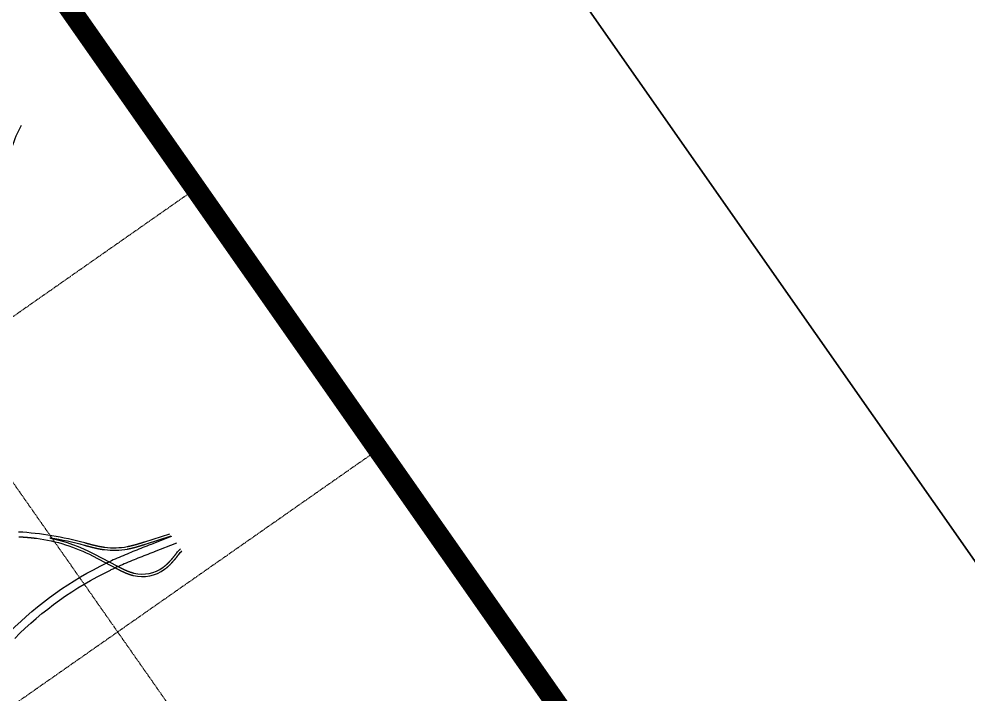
# Model space of a CAD drawing. Header units: millimetres. Extents: x 152904052 to 153933663, y 538271515 to 539240469.
# Drawn here: x 153610949 to 153655708, y 539144196 to 539176006 of the extents above; entities that cross this region are included whole.
import ezdxf

# ---------------------------------------------------------------- set-up
doc = ezdxf.new("R2010")
doc.units = ezdxf.units.MM
doc.linetypes.add('HIDDEN', pattern=[5.08, 2.54, -2.54])
doc.layers.add('BORD', color=7, linetype='Continuous')
doc.layers.add('e-wire', color=4, linetype='Continuous')

# ---------------------------------------------------------------- blocks, each defined once
blk = doc.blocks.new('SHEET')
at = {"layer": 'e-wire', "color": 1, "true_color": 0xff0000}
blk.add_lwpolyline([(0, 0), (841, 0), (841, -594), (0, -594)], close=True, dxfattribs=at)

msp = doc.modelspace()

# ---------------------------------------------------------------- linework, layer by layer
at = {"layer": 'BORD', "color": 8, "linetype": 'HIDDEN', "ltscale": 5}
for p, q in [((153589782.8, 539183984), (153641404.7, 539110260.3)), ((153496404.5, 539081976.6), (153619277.3, 539168013)), ((153505008.2, 539069689.3), (153627881, 539155725.8))]:
    msp.add_line(p, q, dxfattribs=at)
at = {"layer": 'BORD'}
msp.add_lwpolyline([(153244756.3, 538271514.8), (153933663.1, 538753892.5), (153592958.7, 539240468.9), (152904051.9, 538758091.1)], close=True, dxfattribs=at)
for points, const_width in [([(153253763.5, 538302237.2), (152936002.2, 538756047.4), (153588047.2, 539212614.3), (153905808.6, 538758804)], 1000), ([(153479197.2, 539106551.1), (153602070.1, 539192587.6), (153653691.9, 539118863.9), (153530819.1, 539032827.5)], 100)]:
    msp.add_lwpolyline(points, close=True, dxfattribs=dict(at, const_width=const_width))
at = {"layer": 'BORD', "color": 137, "ltscale": 20, "flags": 128}
msp.add_lwpolyline([(153611046.2, 539170986.7, 0.0935295), (153610368.7, 539168867.1)], format="xyb", dxfattribs=at)
at = {"layer": 'BORD', "color": 137, "ltscale": 20}
for points in [[(153610925.3, 539151843.9, -0.0524567), (153614043.1, 539151328.4), (153614052.8, 539151325.7), (153614062.4, 539151323.1), (153614072, 539151320.4), (153614081.7, 539151317.8), (153614091.3, 539151315.1), (153614100.9, 539151312.5), (153614110.5, 539151309.8), (153614120.2, 539151307.2), (153614129.8, 539151304.5), (153614139.4, 539151301.9), (153614149, 539151299.3), (153614158.6, 539151296.7), (153614168.2, 539151294), (153614177.8, 539151291.4), (153614187.5, 539151288.8), (153614197.1, 539151286.2), (153614206.7, 539151283.6), (153614216.3, 539151281), (153614225.9, 539151278.4), (153614235.5, 539151275.8), (153614245.1, 539151273.2), (153614254.7, 539151270.7), (153614264.3, 539151268.1), (153614273.9, 539151265.5), (153614283.4, 539151263), (153614293, 539151260.4), (153614302.6, 539151257.9), (153614312.2, 539151255.4), (153614321.8, 539151252.8), (153614331.4, 539151250.3), (153614341, 539151247.8), (153614350.6, 539151245.3), (153614360.2, 539151242.9), (153614369.8, 539151240.4), (153614379.3, 539151237.9), (153614388.9, 539151235.5), (153614398.5, 539151233), (153614408.1, 539151230.6), (153614417.7, 539151228.2), (153614427.3, 539151225.8), (153614436.9, 539151223.4), (153614446.4, 539151221), (153614456, 539151218.6), (153614465.6, 539151216.3), (153614475.2, 539151213.9), (153614484.8, 539151211.6), (153614494.4, 539151209.3), (153614504, 539151207), (153614513.5, 539151204.7), (153614523.1, 539151202.4), (153614532.7, 539151200.1), (153614542.3, 539151197.9), (153614551.9, 539151195.6), (153614561.5, 539151193.4), (153614571.1, 539151191.2), (153614580.7, 539151189), (153614590.3, 539151186.9), (153614599.9, 539151184.7), (153614609.4, 539151182.6), (153614619, 539151180.5), (153614628.6, 539151178.4), (153614638.2, 539151176.3), (153614647.8, 539151174.2), (153614657.4, 539151172.2), (153614667, 539151170.1), (153614676.6, 539151168.1), (153614686.2, 539151166.1), (153614695.8, 539151164.1), (153614705.4, 539151162.2), (153614715, 539151160.3), (153614724.6, 539151158.3), (153614734.2, 539151156.4), (153614743.8, 539151154.6), (153614753.4, 539151152.7), (153614763, 539151150.9), (153614772.6, 539151149.1), (153614782.3, 539151147.3), (153614791.9, 539151145.5), (153614801.5, 539151143.8), (153614811.1, 539151142.1), (153614820.7, 539151140.4), (153614830.3, 539151138.7), (153614839.9, 539151137), (153614849.5, 539151135.4), (153614859.2, 539151133.8), (153614868.8, 539151132.2), (153614878.4, 539151130.7), (153614888, 539151129.1), (153614897.6, 539151127.6), (153614907.3, 539151126.1), (153614916.9, 539151124.7), (153614926.5, 539151123.3), (153614936.1, 539151121.9), (153614945.8, 539151120.5), (153614955.4, 539151119.1), (153614965, 539151117.8), (153614974.6, 539151116.5), (153614984.3, 539151115.2), (153614991.3, 539151114.3, 0.0781151), (153616046.2, 539151144.2), (153616050.9, 539151145.1), (153616060.5, 539151146.9), (153616070, 539151148.7), (153616079.6, 539151150.6), (153616089.1, 539151152.4), (153616098.7, 539151154.4), (153616108.2, 539151156.3), (153616117.7, 539151158.3), (153616127.3, 539151160.3), (153616136.8, 539151162.3), (153616146.3, 539151164.3), (153616155.8, 539151166.4), (153616165.3, 539151168.5), (153616174.9, 539151170.6), (153616184.4, 539151172.7), (153616193.9, 539151174.9), (153616203.4, 539151177.1), (153616212.9, 539151179.3), (153616222.4, 539151181.5), (153616231.9, 539151183.8), (153616241.5, 539151186), (153616251, 539151188.3), (153616260.5, 539151190.7), (153616270, 539151193), (153616279.5, 539151195.3), (153616289, 539151197.7), (153616298.5, 539151200.1), (153616308, 539151202.5), (153616317.5, 539151205), (153616326.9, 539151207.4), (153616336.4, 539151209.9), (153616345.9, 539151212.4), (153616355.4, 539151214.9), (153616364.9, 539151217.5), (153616374.4, 539151220), (153616383.9, 539151222.6), (153616393.4, 539151225.2), (153616402.8, 539151227.8), (153616412.3, 539151230.4), (153616421.8, 539151233), (153616431.3, 539151235.6), (153616440.8, 539151238.3), (153616450.2, 539151241), (153616459.7, 539151243.7), (153616469.2, 539151246.4), (153616478.7, 539151249.1), (153616488.1, 539151251.8), (153616497.6, 539151254.6), (153616507.1, 539151257.4), (153616516.6, 539151260.1), (153616526, 539151262.9), (153616535.5, 539151265.7), (153616545, 539151268.5), (153616554.4, 539151271.4), (153616563.9, 539151274.2), (153616573.4, 539151277), (153616582.9, 539151279.9), (153616592.3, 539151282.8), (153616601.8, 539151285.6), (153616611.3, 539151288.5), (153616620.8, 539151291.4), (153616630.2, 539151294.3), (153616639.7, 539151297.3), (153616649.2, 539151300.2), (153616658.7, 539151303.1), (153616668.1, 539151306.1), (153616677.6, 539151309), (153616687.1, 539151312), (153616696.6, 539151314.9), (153616706.1, 539151317.9), (153616715.6, 539151320.9), (153616725, 539151323.9), (153616734.5, 539151326.9), (153616744, 539151329.8), (153616753.5, 539151332.8), (153616763, 539151335.9), (153616772.5, 539151338.9), (153616782, 539151341.9), (153616791.5, 539151344.9), (153616801, 539151347.9), (153616810.5, 539151351), (153616820, 539151354), (153616829.5, 539151357), (153616839, 539151360), (153616848.6, 539151363.1), (153616858.1, 539151366.1), (153616867.6, 539151369.2), (153616877.1, 539151372.2), (153618055.5, 539151748.6)], [(153610945.4, 539151607.9), (153610955.3, 539151607.3), (153610965.2, 539151606.6), (153610975.2, 539151606), (153610985.1, 539151605.4), (153610995.1, 539151604.7), (153611005, 539151604.1), (153611015, 539151603.4), (153611024.9, 539151602.7), (153611034.8, 539151602.1), (153611044.8, 539151601.4), (153611054.7, 539151600.7), (153611064.6, 539151600.1), (153611074.6, 539151599.4), (153611084.5, 539151598.7), (153611094.4, 539151598), (153611104.3, 539151597.3), (153611114.3, 539151596.6), (153611124.2, 539151595.9), (153611134.1, 539151595.2), (153611144, 539151594.5), (153611154, 539151593.8), (153611163.9, 539151593.1), (153611173.8, 539151592.4), (153611183.7, 539151591.6), (153611193.6, 539151590.9), (153611203.5, 539151590.1), (153611213.4, 539151589.4), (153611223.3, 539151588.6), (153611233.3, 539151587.9), (153611243.2, 539151587.1), (153611253.1, 539151586.3), (153611263, 539151585.5), (153611272.9, 539151584.8), (153611282.8, 539151584), (153611292.7, 539151583.2), (153611302.6, 539151582.4), (153611312.5, 539151581.5), (153611322.3, 539151580.7), (153611332.2, 539151579.9), (153611342.1, 539151579.1), (153611352, 539151578.2), (153611361.9, 539151577.4), (153611371.8, 539151576.5), (153611381.7, 539151575.6), (153611391.5, 539151574.8), (153611401.4, 539151573.9), (153611411.3, 539151573), (153611421.2, 539151572.1), (153611431, 539151571.2), (153611440.9, 539151570.3), (153611450.8, 539151569.3), (153611460.6, 539151568.4), (153611470.5, 539151567.5), (153611480.4, 539151566.5), (153611490.2, 539151565.6), (153611500.1, 539151564.6), (153611509.9, 539151563.6), (153611519.8, 539151562.6), (153611529.6, 539151561.6), (153611539.5, 539151560.6), (153611549.3, 539151559.6), (153611559.2, 539151558.6), (153611569, 539151557.6), (153611578.9, 539151556.5), (153611588.7, 539151555.5), (153611598.5, 539151554.4), (153611608.4, 539151553.3), (153611618.2, 539151552.3), (153611628, 539151551.2), (153611637.9, 539151550.1), (153611647.7, 539151548.9), (153611657.5, 539151547.8), (153611667.3, 539151546.7), (153611677.2, 539151545.5), (153611687, 539151544.4), (153611696.8, 539151543.2), (153611706.6, 539151542), (153611716.4, 539151540.8), (153611726.2, 539151539.6), (153611736, 539151538.4), (153611745.8, 539151537.2), (153611755.6, 539151536), (153611765.4, 539151534.7), (153611775.2, 539151533.4), (153611780.1, 539151532.8, -0.0882944), (153614419.8, 539150700.3), (153615536.7, 539150116.5), (153615545.6, 539150111.9), (153615554.4, 539150107.3), (153615563.3, 539150102.6), (153615572.2, 539150098), (153615581.1, 539150093.3), (153615590, 539150088.7), (153615598.9, 539150084.1), (153615607.9, 539150079.4), (153615616.8, 539150074.8), (153615625.7, 539150070.2), (153615634.6, 539150065.5), (153615643.6, 539150060.9), (153615652.6, 539150056.3), (153615661.5, 539150051.6), (153615670.5, 539150047), (153615679.5, 539150042.4), (153615688.5, 539150037.8), (153615697.6, 539150033.2), (153615706.6, 539150028.6), (153615715.6, 539150024.1), (153615724.7, 539150019.5), (153615733.8, 539150014.9), (153615742.8, 539150010.4), (153615751.9, 539150005.9), (153615761.1, 539150001.3), (153615770.2, 539149996.8), (153615779.3, 539149992.3), (153615788.5, 539149987.8), (153615797.7, 539149983.4), (153615806.8, 539149978.9), (153615816, 539149974.5), (153615825.3, 539149970.1), (153615834.5, 539149965.7), (153615843.7, 539149961.3), (153615853, 539149956.9), (153615862.3, 539149952.6), (153615871.6, 539149948.2), (153615880.9, 539149943.9), (153615890.3, 539149939.6), (153615899.6, 539149935.4), (153615909, 539149931.1), (153615918.4, 539149926.9), (153615927.8, 539149922.7), (153615937.2, 539149918.6), (153615946.7, 539149914.4), (153615956.1, 539149910.3), (153615965.6, 539149906.2), (153615975.1, 539149902.2), (153615984.7, 539149898.2), (153615994.2, 539149894.2), (153616003.8, 539149890.2), (153616013.4, 539149886.3), (153616023, 539149882.3), (153616032.6, 539149878.5), (153616042.2, 539149874.6), (153616051.9, 539149870.8), (153616061.6, 539149867.1), (153616071.3, 539149863.3), (153616081.1, 539149859.6), (153616090.8, 539149856), (153616100.6, 539149852.4), (153616110.4, 539149848.8), (153616120.2, 539149845.2), (153616130.1, 539149841.7), (153616139.9, 539149838.3), (153616149.8, 539149834.9), (153616159.7, 539149831.5), (153616169.7, 539149828.2), (153616179.6, 539149824.9), (153616189.6, 539149821.6), (153616199.6, 539149818.4), (153616209.6, 539149815.3), (153616219.7, 539149812.2), (153616229.8, 539149809.1), (153616239.8, 539149806.1), (153616250, 539149803.2), (153616260.1, 539149800.3), (153616270.3, 539149797.5), (153616280.4, 539149794.7), (153616290.6, 539149791.9), (153616300.9, 539149789.2), (153616311.1, 539149786.6), (153616321.4, 539149784), (153616331.6, 539149781.5), (153616338.8, 539149779.8, 0.2181468), (153617810.8, 539150073.6), (153617817.6, 539150078.6), (153617826.1, 539150084.8), (153617834.6, 539150091.2), (153617843, 539150097.5), (153617851.5, 539150103.9), (153617859.8, 539150110.4), (153617868.2, 539150116.9), (153617876.4, 539150123.4), (153617884.7, 539150130), (153617892.9, 539150136.6), (153617901.1, 539150143.3), (153617909.2, 539150150), (153617917.3, 539150156.7), (153617925.3, 539150163.5), (153617933.3, 539150170.3), (153617941.3, 539150177.1), (153617949.2, 539150184), (153617957.1, 539150190.9), (153617965, 539150197.8), (153617972.8, 539150204.8), (153617980.6, 539150211.8), (153617988.3, 539150218.8), (153617996, 539150225.9), (153618003.7, 539150233), (153618011.3, 539150240.1), (153618018.9, 539150247.3), (153618026.5, 539150254.5), (153618034, 539150261.7), (153618041.5, 539150268.9), (153618049, 539150276.2), (153618056.4, 539150283.5), (153618063.8, 539150290.8), (153618071.2, 539150298.1), (153618078.5, 539150305.5), (153618085.8, 539150312.9), (153618093.1, 539150320.3), (153618100.3, 539150327.7), (153618107.5, 539150335.1), (153618114.7, 539150342.6), (153618121.8, 539150350.1), (153618128.9, 539150357.6), (153618136, 539150365.1), (153618143, 539150372.7), (153618150.1, 539150380.3), (153618157.1, 539150387.8), (153618164, 539150395.4), (153618171, 539150403), (153618177.9, 539150410.7), (153618184.8, 539150418.3), (153618191.6, 539150426), (153618198.5, 539150433.7), (153618205.3, 539150441.3), (153618212.1, 539150449.1), (153618218.8, 539150456.8), (153618225.6, 539150464.5), (153618232.3, 539150472.2), (153618239, 539150480), (153618245.7, 539150487.7), (153618252.3, 539150495.5), (153618258.9, 539150503.3), (153618265.5, 539150511.1), (153618272.1, 539150518.9), (153618278.7, 539150526.7), (153618285.3, 539150534.5), (153618291.8, 539150542.3), (153618298.3, 539150550.1), (153618304.8, 539150558), (153618311.3, 539150565.8), (153618317.7, 539150573.7), (153618324.2, 539150581.5), (153618330.6, 539150589.4), (153618337, 539150597.2), (153618343.4, 539150605.1), (153618349.8, 539150613), (153618356.2, 539150620.8), (153618362.5, 539150628.7), (153618368.9, 539150636.6), (153618375.2, 539150644.5), (153618381.5, 539150652.3), (153618387.8, 539150660.2), (153618394.1, 539150668.1), (153618400.4, 539150676), (153618406.7, 539150683.9), (153618413, 539150691.8), (153618419.2, 539150699.6), (153618425.5, 539150707.5), (153618431.7, 539150715.4), (153618437.9, 539150723.3), (153618444.1, 539150731.1), (153618450.4, 539150739), (153618456.6, 539150746.8), (153618462.8, 539150754.7), (153618469, 539150762.6), (153618475.2, 539150770.4, -0.0165418), (153618620.2, 539150942.1, -0.0165418)], [(153612429.3, 539151540.3, -0.9640912), (153612432.8, 539151560, -0.026987), (153614012.1, 539151215.6), (153614021.7, 539151212.9), (153614031.3, 539151210.3), (153614041, 539151207.6), (153614050.6, 539151205), (153614060.3, 539151202.3), (153614069.9, 539151199.6), (153614079.6, 539151197), (153614089.2, 539151194.4), (153614098.9, 539151191.7), (153614108.5, 539151189.1), (153614118.2, 539151186.4), (153614127.8, 539151183.8), (153614137.5, 539151181.2), (153614147.1, 539151178.5), (153614156.8, 539151175.9), (153614166.4, 539151173.3), (153614176.1, 539151170.7), (153614185.7, 539151168), (153614195.4, 539151165.4), (153614205.1, 539151162.8), (153614214.7, 539151160.2), (153614224.4, 539151157.6), (153614234.1, 539151155), (153614243.7, 539151152.5), (153614253.4, 539151149.9), (153614263.1, 539151147.3), (153614272.8, 539151144.8), (153614282.5, 539151142.2), (153614292.1, 539151139.7), (153614301.8, 539151137.1), (153614311.5, 539151134.6), (153614321.2, 539151132.1), (153614330.9, 539151129.6), (153614340.6, 539151127.1), (153614350.3, 539151124.6), (153614360, 539151122.1), (153614369.7, 539151119.6), (153614379.4, 539151117.2), (153614389.1, 539151114.7), (153614398.8, 539151112.3), (153614408.6, 539151109.8), (153614418.3, 539151107.4), (153614428, 539151105), (153614437.7, 539151102.6), (153614447.5, 539151100.2), (153614457.2, 539151097.9), (153614466.9, 539151095.5), (153614476.7, 539151093.2), (153614486.4, 539151090.8), (153614496.2, 539151088.5), (153614505.9, 539151086.2), (153614515.7, 539151083.9), (153614525.5, 539151081.7), (153614535.2, 539151079.4), (153614545, 539151077.2), (153614554.8, 539151074.9), (153614564.5, 539151072.7), (153614574.3, 539151070.5), (153614584.1, 539151068.3), (153614593.9, 539151066.2), (153614603.7, 539151064), (153614613.5, 539151061.9), (153614623.3, 539151059.8), (153614633.1, 539151057.7), (153614642.9, 539151055.6), (153614652.7, 539151053.6), (153614662.6, 539151051.5), (153614672.4, 539151049.5), (153614682.2, 539151047.5), (153614692, 539151045.5), (153614701.9, 539151043.6), (153614711.7, 539151041.6), (153614721.6, 539151039.7), (153614731.4, 539151037.8), (153614741.3, 539151035.9), (153614751.1, 539151034.1), (153614761, 539151032.2), (153614770.9, 539151030.4), (153614780.7, 539151028.6), (153614790.6, 539151026.9), (153614800.5, 539151025.1), (153614810.4, 539151023.4), (153614820.3, 539151021.7), (153614830.2, 539151020), (153614840.1, 539151018.4), (153614850, 539151016.7), (153614859.9, 539151015.1), (153614869.8, 539151013.6), (153614879.7, 539151012), (153614889.6, 539151010.5), (153614899.6, 539151009), (153614909.5, 539151007.5), (153614919.4, 539151006.1), (153614929.4, 539151004.6), (153614939.3, 539151003.2), (153614949.3, 539151001.9), (153614959.2, 539151000.5), (153614969.2, 539150999.2), (153614976.3, 539150998.3, 0.0781216), (153616067.6, 539151029.1), (153616072.6, 539151030.1), (153616082.4, 539151031.9), (153616092.3, 539151033.8), (153616102.2, 539151035.8), (153616112, 539151037.7), (153616121.9, 539151039.7), (153616131.7, 539151041.7), (153616141.5, 539151043.7), (153616151.4, 539151045.8), (153616161.2, 539151047.8), (153616171, 539151049.9), (153616180.8, 539151052.1), (153616190.6, 539151054.2), (153616200.4, 539151056.4), (153616210.2, 539151058.6), (153616220, 539151060.8), (153616229.8, 539151063.1), (153616239.5, 539151065.3), (153616249.3, 539151067.6), (153616259.1, 539151069.9), (153616268.8, 539151072.3), (153616278.6, 539151074.6), (153616288.3, 539151077), (153616298.1, 539151079.4), (153616307.8, 539151081.8), (153616317.5, 539151084.3), (153616327.2, 539151086.7), (153616337, 539151089.2), (153616346.7, 539151091.7), (153616356.4, 539151094.2), (153616366.1, 539151096.7), (153616375.8, 539151099.3), (153616385.5, 539151101.9), (153616395.2, 539151104.4), (153616404.9, 539151107), (153616414.5, 539151109.7), (153616424.2, 539151112.3), (153616433.9, 539151114.9), (153616443.5, 539151117.6), (153616453.2, 539151120.3), (153616462.8, 539151123), (153616472.5, 539151125.7), (153616482.1, 539151128.4), (153616491.8, 539151131.2), (153616501.4, 539151133.9), (153616511, 539151136.7), (153616520.7, 539151139.5), (153616530.3, 539151142.3), (153616539.9, 539151145.1), (153616549.5, 539151147.9), (153616559.1, 539151150.7), (153616568.7, 539151153.5), (153616578.3, 539151156.4), (153616587.9, 539151159.3), (153616597.5, 539151162.1), (153616607.1, 539151165), (153616616.7, 539151167.9), (153616626.3, 539151170.8), (153616635.9, 539151173.7), (153616645.5, 539151176.6), (153616655, 539151179.6), (153616664.6, 539151182.5), (153616674.2, 539151185.4), (153616683.7, 539151188.4), (153616693.3, 539151191.4), (153616702.9, 539151194.3), (153616712.4, 539151197.3), (153616722, 539151200.3), (153616731.5, 539151203.3), (153616741.1, 539151206.3), (153616750.6, 539151209.3), (153616760.2, 539151212.3), (153616769.7, 539151215.3), (153616779.3, 539151218.3), (153616788.8, 539151221.3), (153616798.4, 539151224.3), (153616807.9, 539151227.3), (153616817.4, 539151230.4), (153616827, 539151233.4), (153616836.5, 539151236.4), (153616846, 539151239.5), (153616855.6, 539151242.5), (153616865.1, 539151245.5), (153616874.6, 539151248.6), (153616884.1, 539151251.6), (153616893.7, 539151254.7), (153616903.2, 539151257.7), (153616912.7, 539151260.8), (153618125.8, 539151648.3)], [(153612429.3, 539151540.3, -0.0680998), (153614474, 539150804), (153615590.9, 539150220.2), (153615599.8, 539150215.6), (153615608.6, 539150211), (153615617.5, 539150206.3), (153615626.3, 539150201.7), (153615635.2, 539150197.1), (153615644.1, 539150192.5), (153615652.9, 539150187.8), (153615661.8, 539150183.2), (153615670.7, 539150178.6), (153615679.5, 539150174), (153615688.4, 539150169.4), (153615697.3, 539150164.9), (153615706.1, 539150160.3), (153615715, 539150155.7), (153615723.9, 539150151.1), (153615732.8, 539150146.6), (153615741.7, 539150142.1), (153615750.6, 539150137.5), (153615759.5, 539150133), (153615768.4, 539150128.5), (153615777.3, 539150124), (153615786.2, 539150119.5), (153615795.1, 539150115.1), (153615804.1, 539150110.6), (153615813, 539150106.2), (153615821.9, 539150101.8), (153615830.9, 539150097.4), (153615839.8, 539150093), (153615848.8, 539150088.6), (153615857.8, 539150084.3), (153615866.7, 539150079.9), (153615875.7, 539150075.6), (153615884.7, 539150071.3), (153615893.7, 539150067.1), (153615902.8, 539150062.8), (153615911.8, 539150058.6), (153615920.8, 539150054.4), (153615929.8, 539150050.2), (153615938.9, 539150046.1), (153615948, 539150041.9), (153615957, 539150037.8), (153615966.1, 539150033.7), (153615975.2, 539150029.7), (153615984.3, 539150025.7), (153615993.4, 539150021.7), (153616002.6, 539150017.7), (153616011.7, 539150013.8), (153616020.9, 539150009.9), (153616030, 539150006), (153616039.2, 539150002.2), (153616048.4, 539149998.3), (153616057.6, 539149994.6), (153616066.8, 539149990.8), (153616076, 539149987.1), (153616085.3, 539149983.4), (153616094.5, 539149979.8), (153616103.8, 539149976.2), (153616113.1, 539149972.6), (153616122.4, 539149969.1), (153616131.7, 539149965.6), (153616141, 539149962.2), (153616150.3, 539149958.8), (153616159.7, 539149955.4), (153616169, 539149952.1), (153616178.4, 539149948.8), (153616187.8, 539149945.5), (153616197.2, 539149942.3), (153616206.6, 539149939.2), (153616216, 539149936.1), (153616225.5, 539149933), (153616234.9, 539149930), (153616244.4, 539149927), (153616253.9, 539149924.1), (153616263.4, 539149921.2), (153616272.9, 539149918.4), (153616282.4, 539149915.6), (153616292, 539149912.9), (153616301.5, 539149910.2), (153616311.1, 539149907.6), (153616320.6, 539149905), (153616330.2, 539149902.5), (153616339.8, 539149900), (153616349.5, 539149897.6), (153616359.1, 539149895.3), (153616365.9, 539149893.6, 0.2181084), (153617742.1, 539150168.3), (153617748.5, 539150173), (153617756.5, 539150178.9), (153617764.5, 539150184.8), (153617772.4, 539150190.8), (153617780.3, 539150196.8), (153617788.1, 539150202.8), (153617795.9, 539150208.9), (153617803.7, 539150215.1), (153617811.5, 539150221.3), (153617819.2, 539150227.5), (153617826.9, 539150233.8), (153617834.6, 539150240.1), (153617842.2, 539150246.4), (153617849.8, 539150252.8), (153617857.4, 539150259.2), (153617864.9, 539150265.7), (153617872.4, 539150272.2), (153617879.9, 539150278.7), (153617887.3, 539150285.3), (153617894.7, 539150291.9), (153617902.1, 539150298.6), (153617909.4, 539150305.2), (153617916.8, 539150312), (153617924.1, 539150318.7), (153617931.3, 539150325.5), (153617938.5, 539150332.3), (153617945.8, 539150339.1), (153617952.9, 539150346), (153617960.1, 539150352.9), (153617967.2, 539150359.8), (153617974.3, 539150366.8), (153617981.4, 539150373.8), (153617988.4, 539150380.8), (153617995.4, 539150387.9), (153618002.4, 539150394.9), (153618009.4, 539150402), (153618016.3, 539150409.2), (153618023.2, 539150416.3), (153618030.1, 539150423.5), (153618037, 539150430.7), (153618043.8, 539150437.9), (153618050.6, 539150445.2), (153618057.4, 539150452.4), (153618064.2, 539150459.7), (153618071, 539150467), (153618077.7, 539150474.4), (153618084.4, 539150481.7), (153618091.1, 539150489.1), (153618097.7, 539150496.5), (153618104.4, 539150503.9), (153618111, 539150511.4), (153618117.6, 539150518.8), (153618124.2, 539150526.3), (153618130.8, 539150533.8), (153618137.3, 539150541.3), (153618143.8, 539150548.8), (153618150.4, 539150556.4), (153618156.9, 539150563.9), (153618163.3, 539150571.5), (153618169.8, 539150579.1), (153618176.3, 539150586.7), (153618182.7, 539150594.3), (153618189.1, 539150601.9), (153618195.5, 539150609.6), (153618201.9, 539150617.2), (153618208.3, 539150624.9), (153618214.6, 539150632.6), (153618221, 539150640.3), (153618227.3, 539150648), (153618233.7, 539150655.7), (153618240, 539150663.4), (153618246.3, 539150671.1), (153618252.6, 539150678.9), (153618258.9, 539150686.6), (153618265.2, 539150694.4), (153618271.4, 539150702.1), (153618277.7, 539150709.9), (153618283.9, 539150717.7), (153618290.2, 539150725.5), (153618296.4, 539150733.3), (153618302.7, 539150741.1), (153618308.9, 539150748.9), (153618315.1, 539150756.7), (153618321.3, 539150764.5), (153618327.6, 539150772.4), (153618333.8, 539150780.2), (153618340, 539150788), (153618346.2, 539150795.9), (153618352.4, 539150803.7), (153618358.6, 539150811.5), (153618364.8, 539150819.4), (153618371, 539150827.2), (153618377.2, 539150835.1), (153618383.4, 539150842.9, -0.0184487), (153618551.5, 539151040.4, -0.0184487)], [(153610745.6, 539146808.8, -0.0882806), (153615253, 539150029.8)]]:
    msp.add_lwpolyline(points, format="xyb", dxfattribs=at)
at = {"layer": 'BORD', "color": 137, "ltscale": 10}
msp.add_lwpolyline([(153618141.5, 539151625.8), (153617995, 539151568.3), (153617250.3, 539151276), (153617176.8, 539151247.2), (153617157.2, 539151239.5), (153617064.1, 539151202.9), (153616970.9, 539151166.3), (153616877.7, 539151129.6), (153616784.5, 539151092.8), (153616691.3, 539151055.9), (153616598.1, 539151018.8), (153616505, 539150981.6), (153616411.8, 539150944.1), (153616318.7, 539150906.4), (153616225.6, 539150868.5), (153616132.6, 539150830.3), (153616039.7, 539150791.7), (153615946.8, 539150752.8), (153615854, 539150713.6), (153615761.4, 539150674), (153615668.9, 539150634), (153615576.5, 539150593.5), (153615484.2, 539150552.5), (153615392.1, 539150511.1), (153615300.2, 539150469.2), (153615208.4, 539150426.7), (153615117.3, 539150383.9), (153615090.3, 539150371)], dxfattribs=at)
at = {"layer": 'BORD', "color": 137, "ltscale": 20}
msp.add_lwpolyline([(153618364.5, 539151307.3), (153617315, 539150895.3), (153617295.3, 539150887.6), (153617202.3, 539150851.1), (153617109.3, 539150814.5), (153617016.4, 539150778), (153616923.5, 539150741.3), (153616830.8, 539150704.6), (153616738.2, 539150667.7), (153616645.6, 539150630.7), (153616553.2, 539150593.6), (153616461, 539150556.2), (153616368.8, 539150518.7), (153616276.9, 539150480.9), (153616185.1, 539150442.8), (153616093.4, 539150404.4), (153616002, 539150365.8), (153615910.8, 539150326.7), (153615819.7, 539150287.4), (153615728.9, 539150247.6), (153615638.4, 539150207.4), (153615548.1, 539150166.8), (153615458, 539150125.7), (153615368.3, 539150084.2), (153615278.4, 539150041.9), (153615253.2, 539150029.9)], dxfattribs=at)
at = {"layer": 'BORD', "color": 137, "ltscale": 10}
msp.add_lwpolyline([(153610525.1, 539147123.7, -0.087176), (153615090.5, 539150371.1)], format="xyb", dxfattribs=at)

# ---------------------------------------------------------------- block references
at = {"color": 1, "xscale": 999.9999992168825, "yscale": 999.9999992168825, "zscale": 999.9999992168825, "rotation": 35.00000001815084}
msp.add_blockref('SHEET', (152904051.9, 538758091.1), dxfattribs=at)

doc.saveas('drawing.dxf')
